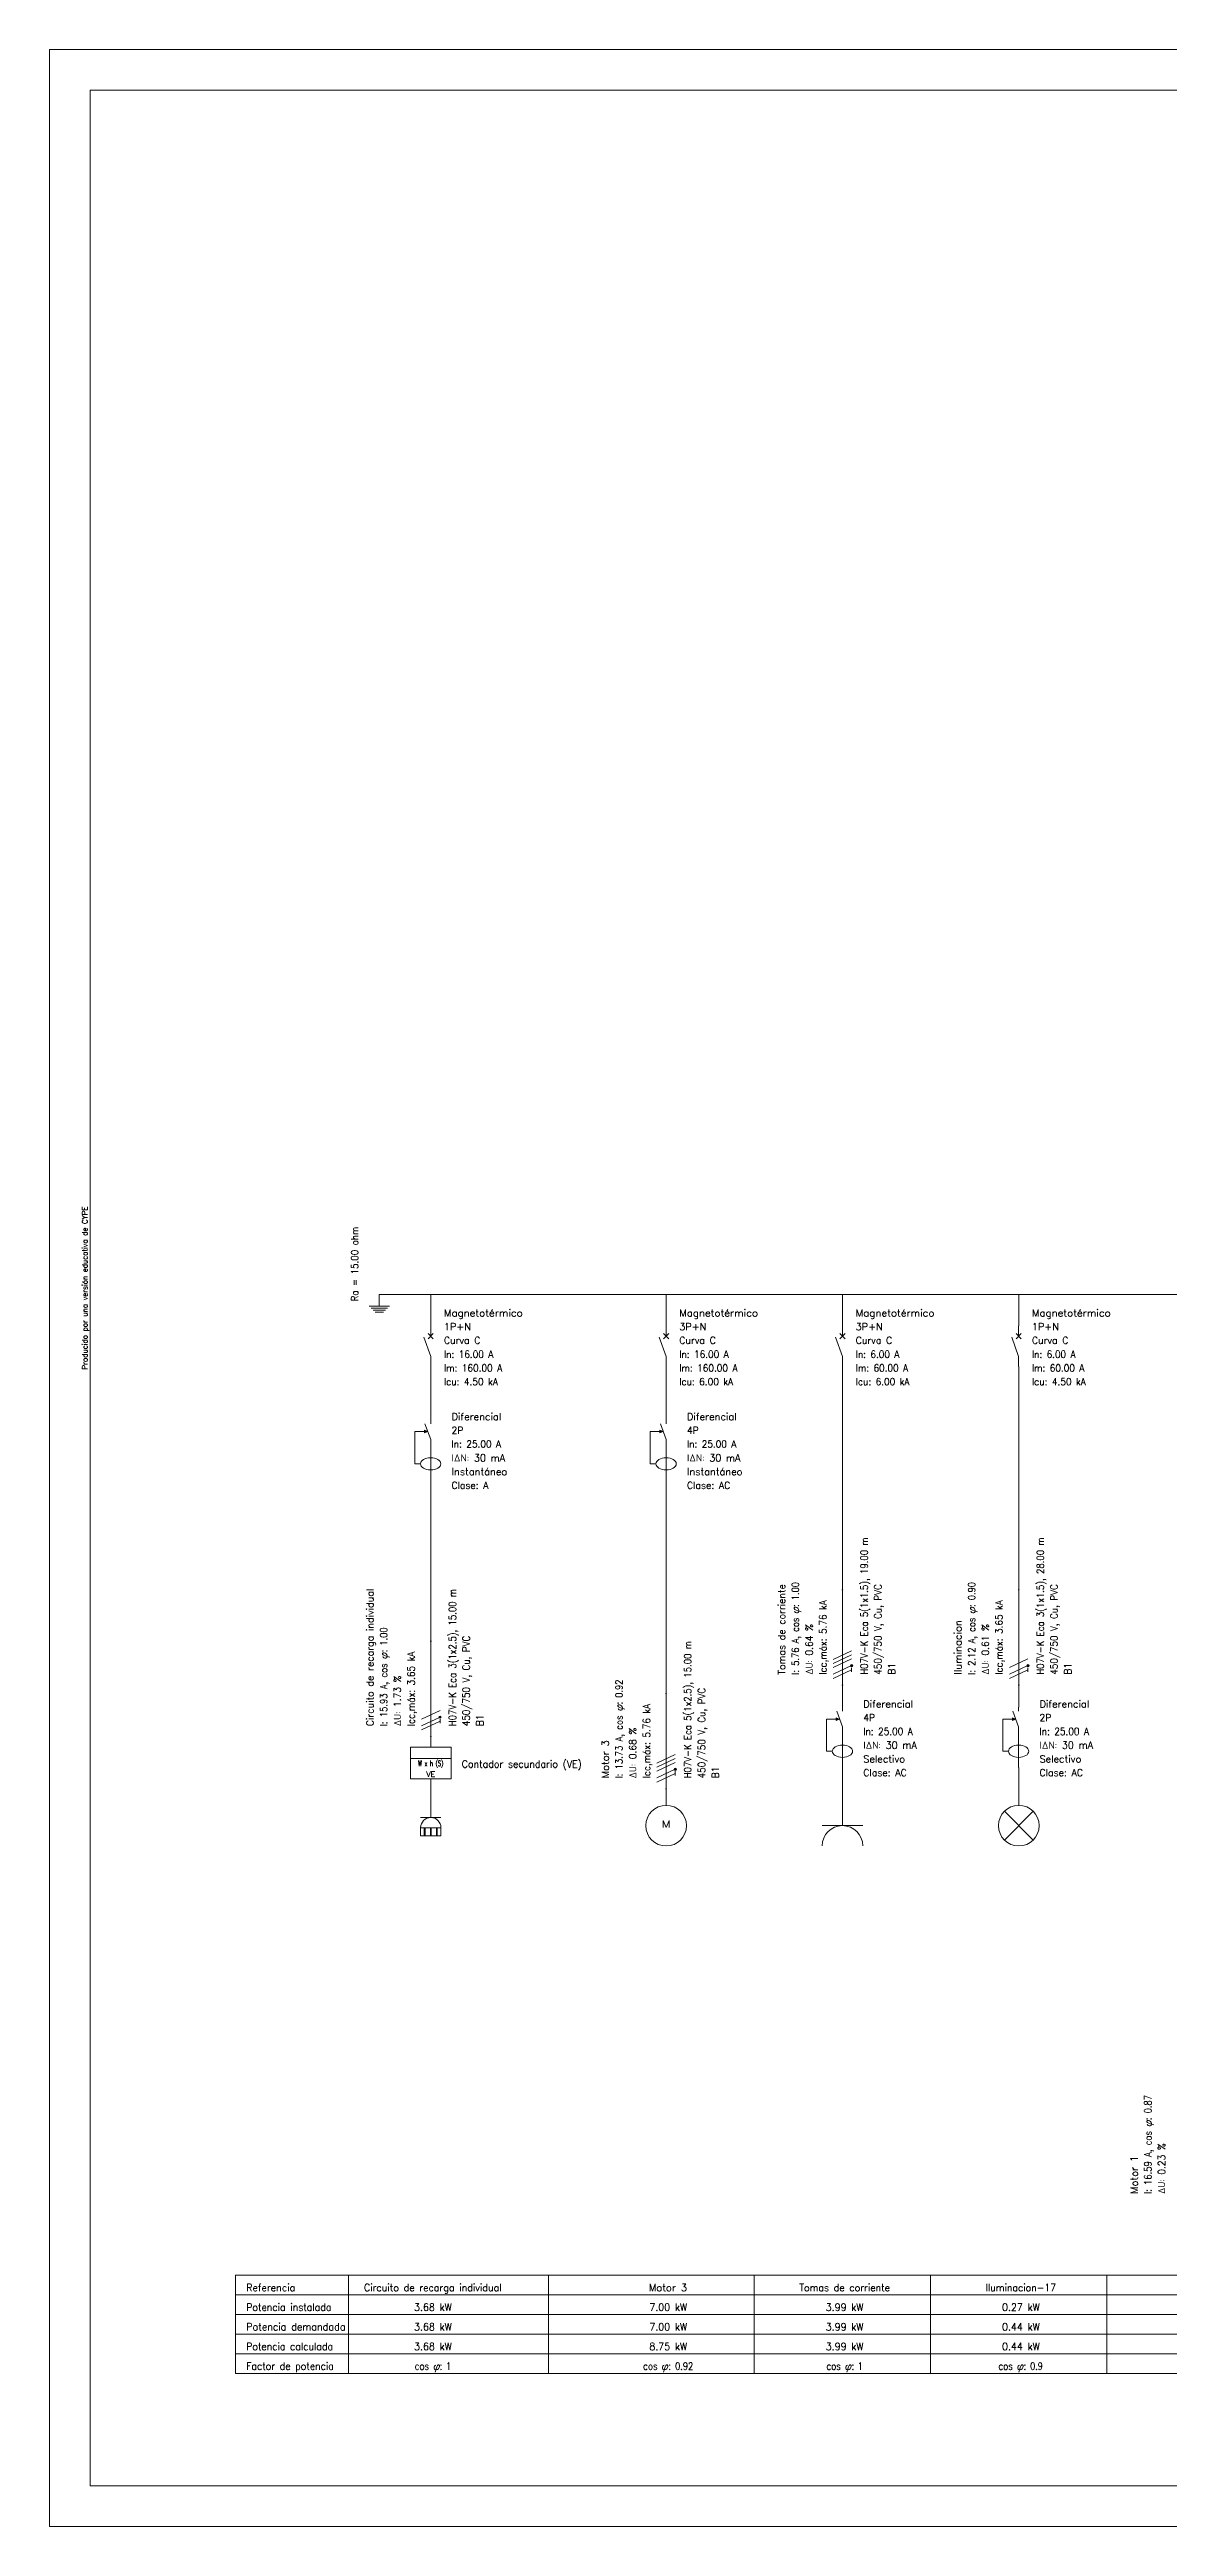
# Model space of a CAD drawing. Header units: millimetres. Extents: x 0 to 237, y 0 to 183.
# Drawn here: x 0 to 82.6, y 0 to 182.8 of the extents above; entities that cross this region are included whole.
import ezdxf
from ezdxf.enums import TextEntityAlignment as Align

# ---------------------------------------------------------------- set-up
doc = ezdxf.new("R2010")
doc.units = ezdxf.units.MM
for name, color, linetype, lineweight in [('DISTRIBUCION', 7, 'Continuous', 0), ('LINEA', 7, 'Continuous', 0), ('RECUAD_LIMITES', 2, 'Continuous', 0), ('RECUAD_MARCO', 1, 'Continuous', 0), ('RED_DE_TOMA_DE_TIERRA_DE_LAS_MASAS_DE_LA_INSTALACION', 7, 'Continuous', 0), ('SUMINISTRO', 7, 'Continuous', 0), ('TEXTOS', 7, 'Continuous', 30)]:
    doc.layers.add(name, color=color, linetype=linetype, lineweight=lineweight)
doc.styles.add('CYPETXT_romans', font='', dxfattribs={"height": 0.2})
doc.styles.add('CYPETXT_romans_st1', font='', dxfattribs={"height": 0.2})
doc.styles.get('CYPETXT_romans').set_extended_font_data('romans')
doc.styles.get('CYPETXT_romans_st1').set_extended_font_data('romans', bold=True)

# ---------------------------------------------------------------- blocks, each defined once
blk = doc.blocks.new('elctomtie')
at = {"layer": 'SUMINISTRO'}
for p, q in [((0, -0.002), (0, 0.0065)), ((-0.0075, -0.002), (0.0075, -0.002)), ((-0.006, -0.0035), (0.006, -0.0035)), ((-0.0045, -0.005), (0.0045, -0.005)), ((-0.003, -0.0065), (0.003, -0.0065))]:
    blk.add_line(p, q, dxfattribs=at)
blk = doc.blocks.new('elcmag05')
at = {"layer": 'LINEA'}
for p, q in [((-0.0002, 0.0056), (0.0035, 0.0094)), ((-0.0002, 0.0094), (0.0035, 0.0056)), ((0.0016, 0.0075), (0.0016, 0.015))]:
    blk.add_line(p, q, dxfattribs=at)
blk.add_lwpolyline([(0.0016, -0.015), (0.0016, -0.0075), (-0.0035, 0.0066)], dxfattribs=at)
blk = doc.blocks.new('elcdif01')
at = {"layer": 'LINEA'}
blk.add_hatch(color=256, dxfattribs=at).paths.add_polyline_path([(0, 0.0135), (-0.0025, 0.0145), (-0.0025, 0.0125)], flags=0)
for p, q in [((0.0021, 0.0077), (-0.0021, 0.0193)), ((0.0021, 0.0223), (0.0021, 0.0193)), ((0.0021, -0.0223), (0.0021, 0.0077))]:
    blk.add_line(p, q, dxfattribs=at)
blk.add_lwpolyline([(-0.0054, -0.0103), (-0.0096, -0.0103), (-0.0096, 0.0135), (0, 0.0135)], dxfattribs=at)
blk.add_lwpolyline([(0, 0.0135), (-0.0025, 0.0145), (-0.0025, 0.0125)], close=True, dxfattribs=at)
blk.add_ellipse((0.0021, -0.0103), major_axis=(0.0075, 0), ratio=0.6, dxfattribs=at)
blk = doc.blocks.new('elccanalizfn01')
at = {"layer": 'LINEA'}
h = blk.add_hatch(color=256, dxfattribs=at)
edge = h.paths.add_edge_path(flags=0)
edge.add_arc((-0.0004, 0.0352), 0.0002, 0, 360)
h = blk.add_hatch(color=256, dxfattribs=at)
edge = h.paths.add_edge_path(flags=0)
edge.add_arc((-0.0004, -0.0352), 0.0002, 0, 360)
h = blk.add_hatch(color=256, dxfattribs=at)
edge = h.paths.add_edge_path(flags=0)
edge.add_arc((0.0064, -0.0208), 0.0008, 0, 360)
for p, q in [((-0.0004, -0.035), (-0.0004, 0.035)), ((-0.0072, -0.0222), (0.0064, -0.0158)), ((-0.0072, -0.0272), (0.0064, -0.0208)), ((-0.0072, -0.0302), (0.0064, -0.0238)), ((0.0064, -0.0253), (0.0064, -0.0223))]:
    blk.add_line(p, q, dxfattribs=at)
for centre, radius in [((-0.0004, 0.0352), 0.0002), ((-0.0004, -0.0352), 0.0002), ((0.0064, -0.0208), 0.0008)]:
    blk.add_circle(centre, radius, dxfattribs=at)
blk = doc.blocks.new('elccontsec')
at = {"layer": 'LINEA'}
for p, q in [((0, 0.01175), (0, 0.01925)), ((0, -0.01925), (0, -0.01175))]:
    blk.add_line(p, q, dxfattribs=at)
for points in [[(-0.015, 0.00325), (0.015, 0.00325), (0.015, 0.01175), (-0.015, 0.01175), (-0.015, 0.00325)], [(-0.015, -0.01175), (0.015, -0.01175), (0.015, 0.00325), (-0.015, 0.00325), (-0.015, -0.01175)]]:
    blk.add_lwpolyline(points, close=True, dxfattribs=at)
blk = doc.blocks.new('elccarga09')
at = {"layer": 'LINEA'}
for points in [[(-0.0048, -0.0172), (-0.0042, -0.0172), (-0.0042, -0.0112), (-0.0048, -0.0112)], [(-0.0003, -0.0172), (0.0003, -0.0172), (0.0003, -0.0112), (-0.0003, -0.0112)], [(0.0042, -0.0172), (0.0048, -0.0172), (0.0048, -0.0112), (0.0042, -0.0112)]]:
    blk.add_hatch(color=256, dxfattribs=at).paths.add_polyline_path(points, flags=0)
for p, q in [((0, -0.0038), (0, 0.0172)), ((-0.0075, -0.0038), (0.0075, -0.0038))]:
    blk.add_line(p, q, dxfattribs=at)
for points in [[(-0.0075, -0.0172), (0.0075, -0.0172), (0.0075, -0.0112), (-0.0075, -0.0112), (-0.0075, -0.0172)], [(-0.0048, -0.0172), (-0.0042, -0.0172), (-0.0042, -0.0112), (-0.0048, -0.0112)], [(-0.0003, -0.0172), (0.0003, -0.0172), (0.0003, -0.0112), (-0.0003, -0.0112)], [(0.0042, -0.0172), (0.0048, -0.0172), (0.0048, -0.0112), (0.0042, -0.0112)]]:
    blk.add_lwpolyline(points, close=True, dxfattribs=at)
blk.add_arc((0, -0.0112), 0.0075, 0, 180, dxfattribs=at)
blk = doc.blocks.new('elccanaliz3fn01')
at = {"layer": 'LINEA'}
h = blk.add_hatch(color=256, dxfattribs=at)
edge = h.paths.add_edge_path(flags=0)
edge.add_arc((-0.0004, 0.0352), 0.0002, 0, 360)
h = blk.add_hatch(color=256, dxfattribs=at)
edge = h.paths.add_edge_path(flags=0)
edge.add_arc((-0.0004, -0.0352), 0.0002, 0, 360)
h = blk.add_hatch(color=256, dxfattribs=at)
edge = h.paths.add_edge_path(flags=0)
edge.add_arc((0.0064, -0.0208), 0.0008, 0, 360)
for p, q in [((-0.0004, -0.035), (-0.0004, 0.035)), ((-0.0072, -0.0162), (0.0064, -0.0098)), ((-0.0072, -0.0192), (0.0064, -0.0128)), ((-0.0072, -0.0222), (0.0064, -0.0158)), ((-0.0072, -0.0272), (0.0064, -0.0208)), ((-0.0072, -0.0302), (0.0064, -0.0238)), ((0.0064, -0.0253), (0.0064, -0.0223))]:
    blk.add_line(p, q, dxfattribs=at)
for centre, radius in [((-0.0004, 0.0352), 0.0002), ((-0.0004, -0.0352), 0.0002), ((0.0064, -0.0208), 0.0008)]:
    blk.add_circle(centre, radius, dxfattribs=at)
blk = doc.blocks.new('elccarga06')
at = {"layer": 'LINEA'}
blk.add_line((0, 0.009), (0, 0.021), dxfattribs=at)
blk.add_circle((0, -0.006), 0.015, dxfattribs=at)
blk = doc.blocks.new('elccarga04')
at = {"layer": 'LINEA'}
for p, q in [((0, -0.006), (0, 0.021)), ((0.015, -0.006), (-0.015, -0.006))]:
    blk.add_line(p, q, dxfattribs=at)
blk.add_arc((0, -0.021), 0.015, 0, 180, dxfattribs=at)
blk = doc.blocks.new('elccarga01')
at = {"layer": 'LINEA'}
for p, q in [((0, 0.009), (0, 0.021)), ((-0.0106, -0.0166), (0.0106, 0.0046)), ((0.0106, -0.0166), (-0.0106, 0.0046))]:
    blk.add_line(p, q, dxfattribs=at)
blk.add_circle((0, -0.006), 0.015, dxfattribs=at)

msp = doc.modelspace()

# ---------------------------------------------------------------- linework, layer by layer
at = {"layer": 'DISTRIBUCION'}
msp.add_line((27.33, 90.92), (190.96, 90.92), dxfattribs=at)
at = {"layer": 'LINEA'}
for p, q in [((28.13, 90.92), (28.13, 88.6)), ((45.49, 90.92), (45.49, 88.6)), ((58.5, 90.92), (58.5, 88.6)), ((71.51, 90.92), (71.51, 88.6)), ((28.13, 83.27), (28.13, 85.6)), ((45.49, 83.27), (45.49, 85.6)), ((58.5, 83.27), (58.5, 85.6)), ((71.51, 83.27), (71.51, 85.6)), ((28.13, 83.27), (28.13, 81.68)), ((45.49, 83.27), (45.49, 81.68)), ((58.5, 83.27), (58.5, 82.52)), ((58.5, 82.52), (58.5, 69.15)), ((71.51, 83.27), (71.51, 82.52)), ((71.51, 82.52), (71.51, 69.15)), ((28.13, 75.62), (28.13, 77.22)), ((45.49, 75.62), (45.49, 77.22)), ((28.13, 75.62), (28.13, 65.35)), ((45.49, 75.62), (45.49, 74.87)), ((45.49, 74.87), (45.49, 61.5)), ((58.5, 62.07), (58.5, 62.07)), ((58.5, 62.07), (58.5, 60.47)), ((71.51, 62.07), (71.51, 62.07)), ((71.51, 62.07), (71.51, 60.47)), ((28.13, 58.27), (28.13, 58.27)), ((58.5, 54.42), (58.5, 56.01)), ((71.51, 54.42), (71.51, 56.01)), ((45.49, 54.42), (45.49, 54.42)), ((13.72, 18.55), (13.72, 11.3)), ((13.72, 18.55), (222.69, 18.55)), ((22.05, 18.55), (22.05, 11.3)), ((36.81, 18.55), (36.81, 11.3)), ((52, 18.55), (52, 11.3)), ((65, 18.55), (65, 11.3)), ((78.01, 18.55), (78.01, 11.3)), ((13.72, 17.1), (222.69, 17.1)), ((13.72, 15.65), (222.69, 15.65)), ((13.72, 14.2), (222.69, 14.2)), ((13.72, 12.75), (222.69, 12.75)), ((13.72, 11.3), (222.69, 11.3))]:
    msp.add_line(p, q, dxfattribs=at)
at = {"layer": 'RECUAD_LIMITES'}
msp.add_lwpolyline([(0, 0), (236.7, 0), (236.7, 182.8), (0, 182.8), (0, 0)], close=True, dxfattribs=at)
at = {"layer": 'RECUAD_MARCO'}
msp.add_lwpolyline([(3, 3), (233.7, 3), (233.7, 179.8), (3, 179.8), (3, 3)], close=True, dxfattribs=at)
at = {"layer": 'RED_DE_TOMA_DE_TIERRA_DE_LAS_MASAS_DE_LA_INSTALACION'}
msp.add_line((27.33, 90.92), (24.33, 90.92), dxfattribs=at)

# ---------------------------------------------------------------- block references
at = {"layer": 'LINEA', "xscale": 100, "yscale": 100, "zscale": 100}
for name, p in [('elcmag05', (27.96, 87.1)), ('elcmag05', (45.33, 87.1)), ('elcmag05', (58.34, 87.1)), ('elcmag05', (71.34, 87.1)), ('elcdif01', (27.91, 79.45)), ('elcdif01', (45.28, 79.45)), ('elccanaliz3fn01', (58.54, 65.61)), ('elccanalizfn01', (71.55, 65.61)), ('elccanalizfn01', (28.17, 61.81)), ('elccanaliz3fn01', (45.53, 57.96)), ('elcdif01', (58.29, 58.24)), ('elcdif01', (71.29, 58.24)), ('elccontsec', (28.13, 56.34)), ('elccarga09', (28.13, 52.69)), ('elccarga06', (45.49, 52.32)), ('elccarga04', (58.5, 52.32)), ('elccarga01', (71.51, 52.32))]:
    msp.add_blockref(name, p, dxfattribs=at)
at = {"layer": 'RED_DE_TOMA_DE_TIERRA_DE_LAS_MASAS_DE_LA_INSTALACION', "xscale": 100, "yscale": 100, "zscale": 100}
msp.add_blockref('elctomtie', (24.33, 90.27), dxfattribs=at)

# ---------------------------------------------------------------- texts
at = {"layer": 'LINEA', "style": 'CYPETXT_romans'}
for s, height, width, p, p2 in [('W x h (S)', 0.4, 0.588503, (27.19, 56.12), (29.06, 56.12)), ('VE', 0.4, 1.017, (27.79, 55.32), (28.46, 55.32)), ('M', 0.5, 1.4175, (45.15, 51.59), (45.83, 51.59))]:
    msp.add_text(s, height=height, dxfattribs=dict(at, width=width)).set_placement(p, p2, align=Align.FIT)
at = {"layer": 'RECUAD_MARCO', "style": 'CYPETXT_romans_st1', "width": 0.832263}
msp.add_text('Producido por una versión educativa de CYPE', height=0.4, rotation=90, dxfattribs=at).set_placement((2.8, 85.38), (2.8, 97.42), align=Align.FIT)
at = {"layer": 'TEXTOS', "style": 'CYPETXT_romans'}
for s, height, width, p, p2 in [('Ra = 15.00 ohm', 0.5267, 0.776686, (22.78, 90.41), (22.78, 95.92)), ('H07V-K Eca 5(1x1.5), 19.00 m', 0.5267, 0.764193, (60.37, 62.86), (60.37, 72.98)), ('H07V-K Eca 3(1x1.5), 28.00 m', 0.5267, 0.764193, (73.37, 62.86), (73.37, 72.98)), ('Tomas de corriente', 0.5267, 0.846313, (54.28, 62.86), (54.28, 69.54)), (': 1.00', 0.527, 0.746559, (55.29, 67.86), (55.29, 69.7)), ('450/750 V, Cu, PVC', 0.5267, 0.784084, (61.38, 62.86), (61.38, 69.54)), (': 0.90', 0.527, 0.746559, (68.3, 67.86), (68.3, 69.7)), ('450/750 V, Cu, PVC', 0.5267, 0.784084, (74.38, 62.86), (74.38, 69.54)), ('Circuito de recarga individual', 0.5267, 0.850315, (23.9, 59.06), (23.9, 69.21)), ('H07V-K Eca 3(1x2.5), 15.00 m', 0.5267, 0.764193, (29.99, 59.06), (29.99, 69.18)), ('φ', 0.527, 1.465348, (55.29, 67.36), (55.29, 67.91)), ('Icc,máx: 5.76 kA', 0.5267, 0.798139, (57.32, 62.86), (57.32, 68.36)), ('φ', 0.527, 1.465348, (68.3, 67.36), (68.3, 67.91)), ('Icc,máx: 3.65 kA', 0.5267, 0.798139, (70.32, 62.86), (70.32, 68.36)), (': 1.00', 0.527, 0.746559, (24.92, 64.51), (24.92, 66.35)), ('I: 5.76 A, cos ', 0.5267, 0.710834, (55.29, 62.86), (55.29, 67.38)), ('ΔU: 0.64 %', 0.527, 0.815036, (56.31, 62.86), (56.31, 66.6)), ('Iluminacion', 0.5267, 0.940173, (67.28, 62.86), (67.28, 66.89)), ('I: 2.12 A, cos ', 0.5267, 0.710834, (68.3, 62.86), (68.3, 67.38)), ('ΔU: 0.61 %', 0.527, 0.815036, (69.31, 62.86), (69.31, 66.6)), ('φ', 0.527, 1.465348, (24.92, 64.01), (24.92, 64.56)), ('Icc,máx: 3.65 kA', 0.5267, 0.798139, (26.94, 59.06), (26.94, 64.56)), ('450/750 V, Cu, PVC', 0.5267, 0.784084, (31, 59.06), (31, 65.74)), ('H07V-K Eca 5(1x2.5), 15.00 m', 0.5267, 0.764193, (47.35, 55.21), (47.35, 65.33)), ('I: 15.93 A, cos ', 0.5267, 0.720832, (24.92, 59.06), (24.92, 64.01)), ('ΔU: 1.73 %', 0.527, 0.815036, (25.93, 59.06), (25.93, 62.8)), (': 0.92', 0.527, 0.746559, (42.28, 60.66), (42.28, 62.5)), ('B1', 0.527, 1.089198, (62.39, 62.86), (62.39, 63.73)), ('B1', 0.527, 1.089198, (75.39, 62.86), (75.39, 63.73)), ('φ', 0.527, 1.465348, (42.28, 60.16), (42.28, 60.71)), ('Icc,máx: 5.76 kA', 0.5267, 0.798139, (44.31, 55.21), (44.31, 60.71)), ('450/750 V, Cu, PVC', 0.5267, 0.784084, (48.37, 55.21), (48.37, 61.89)), ('B1', 0.527, 1.089198, (32.01, 59.06), (32.01, 59.93)), ('I: 13.73 A, cos ', 0.5267, 0.720832, (42.28, 55.21), (42.28, 60.16)), ('ΔU: 0.68 %', 0.527, 0.815036, (43.29, 55.21), (43.29, 58.95)), ('Motor 3', 0.527, 0.899305, (41.27, 55.21), (41.27, 58.03)), ('B1', 0.527, 1.089198, (49.38, 55.21), (49.38, 56.08)), (': 0.87', 0.527, 0.746559, (81.3, 29.99), (81.3, 31.83)), ('φ', 0.527, 1.465348, (81.3, 29.49), (81.3, 30.04)), ('I: 16.59 A, cos ', 0.5267, 0.720832, (81.3, 24.54), (81.3, 29.49)), ('ΔU: 0.23 %', 0.527, 0.815036, (82.31, 24.54), (82.31, 28.28)), ('Motor 1', 0.527, 0.944648, (80.29, 24.54), (80.29, 27.36))]:
    msp.add_text(s, height=height, rotation=90, dxfattribs=dict(at, width=width)).set_placement(p, p2, align=Align.FIT)
for s, height, width, p, p2 in [('Magnetotérmico', 0.5267, 0.945854, (29.1, 89.29), (34.91, 89.29)), ('Magnetotérmico', 0.5267, 0.945854, (46.46, 89.29), (52.27, 89.29)), ('Magnetotérmico', 0.5267, 0.945854, (59.48, 89.29), (65.29, 89.29)), ('Magnetotérmico', 0.5267, 0.945854, (72.48, 89.29), (78.29, 89.29)), ('Curva C', 0.527, 0.845583, (29.1, 87.27), (31.79, 87.27)), ('1P+N', 0.527, 0.934621, (29.1, 88.28), (31.09, 88.28)), ('3P+N', 0.527, 0.934621, (46.46, 88.28), (48.46, 88.28)), ('Curva C', 0.527, 0.845583, (46.46, 87.27), (49.16, 87.27)), ('3P+N', 0.527, 0.934621, (59.48, 88.28), (61.47, 88.28)), ('Curva C', 0.527, 0.845583, (59.48, 87.27), (62.17, 87.27)), ('Curva C', 0.527, 0.845583, (72.48, 87.27), (75.17, 87.27)), ('1P+N', 0.527, 0.934621, (72.48, 88.28), (74.47, 88.28)), ('In: 16.00 A', 0.5267, 0.781632, (29.1, 86.25), (32.74, 86.25)), ('In: 16.00 A', 0.5267, 0.781632, (46.46, 86.25), (50.11, 86.25)), ('In: 6.00 A', 0.527, 0.773658, (59.48, 86.25), (62.7, 86.25)), ('In: 6.00 A', 0.527, 0.773658, (72.48, 86.25), (75.7, 86.25)), ('Im: 160.00 A', 0.5267, 0.790072, (29.1, 85.24), (33.4, 85.24)), ('Icu: 4.50 kA', 0.5267, 0.788913, (29.1, 84.23), (33.08, 84.23)), ('Im: 160.00 A', 0.5267, 0.790072, (46.46, 85.24), (50.76, 85.24)), ('Icu: 6.00 kA', 0.5267, 0.788913, (46.46, 84.23), (50.44, 84.23)), ('Im: 60.00 A', 0.5267, 0.784211, (59.48, 85.24), (63.35, 85.24)), ('Icu: 6.00 kA', 0.5267, 0.788913, (59.48, 84.23), (63.45, 84.23)), ('Im: 60.00 A', 0.5267, 0.784211, (72.48, 85.24), (76.35, 85.24)), ('Icu: 4.50 kA', 0.5267, 0.788913, (72.48, 84.23), (76.46, 84.23)), ('2P', 0.527, 0.908957, (29.66, 80.63), (30.53, 80.63)), ('Diferencial', 0.5267, 0.926111, (29.66, 81.64), (33.33, 81.64)), ('4P', 0.527, 0.908957, (47.03, 80.63), (47.89, 80.63)), ('Diferencial', 0.5267, 0.926111, (47.03, 81.64), (50.7, 81.64)), ('IΔN: 30 mA', 0.527, 0.84126, (29.66, 78.6), (33.61, 78.6)), ('In: 25.00 A', 0.5267, 0.781632, (29.66, 79.62), (33.31, 79.62)), ('IΔN: 30 mA', 0.527, 0.84126, (47.03, 78.6), (50.97, 78.6)), ('In: 25.00 A', 0.5267, 0.781632, (47.03, 79.62), (50.67, 79.62)), ('Clase: A', 0.527, 0.826955, (29.66, 76.58), (32.38, 76.58)), ('Instantáneo', 0.5267, 0.924269, (29.66, 77.59), (33.77, 77.59)), ('Clase: AC', 0.527, 0.851995, (47.03, 76.58), (50.23, 76.58)), ('Instantáneo', 0.5267, 0.924269, (47.03, 77.59), (51.13, 77.59)), ('Diferencial', 0.5267, 0.926111, (60.04, 60.43), (63.71, 60.43)), ('Diferencial', 0.5267, 0.926111, (73.04, 60.43), (76.71, 60.43)), ('4P', 0.527, 0.908957, (60.04, 59.42), (60.91, 59.42)), ('In: 25.00 A', 0.5267, 0.781632, (60.04, 58.41), (63.69, 58.41)), ('2P', 0.527, 0.908957, (73.04, 59.42), (73.91, 59.42)), ('In: 25.00 A', 0.5267, 0.781632, (73.04, 58.41), (76.69, 58.41)), ('IΔN: 30 mA', 0.527, 0.84126, (60.04, 57.4), (63.99, 57.4)), ('Selectivo', 0.527, 0.918576, (60.04, 56.38), (63.13, 56.38)), ('IΔN: 30 mA', 0.527, 0.84126, (73.04, 57.4), (76.99, 57.4)), ('Selectivo', 0.527, 0.918576, (73.04, 56.38), (76.13, 56.38)), ('Contador secundario (VE)', 0.5267, 0.855335, (30.41, 56), (39.27, 56)), ('Clase: AC', 0.527, 0.851995, (60.04, 55.37), (63.25, 55.37)), ('Clase: AC', 0.527, 0.851995, (73.04, 55.37), (76.25, 55.37)), ('Referencia', 0.527, 0.902759, (14.51, 17.37), (18.13, 17.37)), ('Potencia instalada', 0.5267, 0.86216, (14.51, 15.92), (20.8, 15.92)), ('Circuito de recarga individual', 0.5267, 0.850315, (23.2, 17.37), (33.35, 17.37)), ('Motor 3', 0.527, 0.899305, (44.22, 17.37), (47.04, 17.37)), ('Tomas de corriente', 0.5267, 0.846313, (55.32, 17.37), (62.01, 17.37)), ('Iluminacion-17', 0.5267, 0.870765, (69.06, 17.37), (74.26, 17.37)), ('Potencia demandada', 0.5267, 0.880533, (14.51, 14.47), (21.84, 14.47)), ('3.68 kW', 0.527, 0.855055, (26.89, 15.92), (29.68, 15.92)), ('3.68 kW', 0.527, 0.855055, (26.89, 14.47), (29.68, 14.47)), ('7.00 kW', 0.527, 0.855055, (44.25, 15.92), (47.04, 15.92)), ('7.00 kW', 0.527, 0.855055, (44.25, 14.47), (47.04, 14.47)), ('3.99 kW', 0.527, 0.855055, (57.27, 15.92), (60.05, 15.92)), ('3.99 kW', 0.527, 0.855055, (57.27, 14.47), (60.05, 14.47)), ('0.27 kW', 0.527, 0.855055, (70.27, 15.92), (73.06, 15.92)), ('0.44 kW', 0.527, 0.855055, (70.27, 14.47), (73.06, 14.47)), ('Potencia calculada', 0.5267, 0.858767, (14.51, 13.02), (20.92, 13.02)), ('3.68 kW', 0.527, 0.855055, (26.89, 13.02), (29.68, 13.02)), ('8.75 kW', 0.527, 0.855055, (44.25, 13.02), (47.04, 13.02)), ('3.99 kW', 0.527, 0.855055, (57.27, 13.02), (60.05, 13.02)), ('0.44 kW', 0.527, 0.855055, (70.27, 13.02), (73.06, 13.02)), ('Factor de potencia', 0.5267, 0.842473, (14.51, 11.57), (20.97, 11.57)), ('cos ', 0.527, 0.728487, (26.94, 11.57), (28.31, 11.57)), ('φ', 0.527, 1.465348, (28.29, 11.57), (28.85, 11.57)), (': 1', 0.527, 0.770055, (28.8, 11.57), (29.61, 11.57)), ('cos ', 0.527, 0.728487, (43.8, 11.57), (45.17, 11.57)), ('φ', 0.527, 1.465348, (45.15, 11.57), (45.7, 11.57)), (': 0.92', 0.527, 0.746559, (45.66, 11.57), (47.49, 11.57)), ('cos ', 0.527, 0.728487, (57.32, 11.57), (58.69, 11.57)), ('φ', 0.527, 1.465348, (58.67, 11.57), (59.22, 11.57)), (': 1', 0.527, 0.770055, (59.18, 11.57), (59.99, 11.57)), ('cos ', 0.527, 0.728487, (70.01, 11.57), (71.38, 11.57)), ('φ', 0.527, 1.465348, (71.36, 11.57), (71.92, 11.57)), (': 0.9', 0.527, 0.729955, (71.87, 11.57), (73.28, 11.57))]:
    msp.add_text(s, height=height, dxfattribs=dict(at, width=width)).set_placement(p, p2, align=Align.FIT)

doc.saveas('drawing.dxf')
